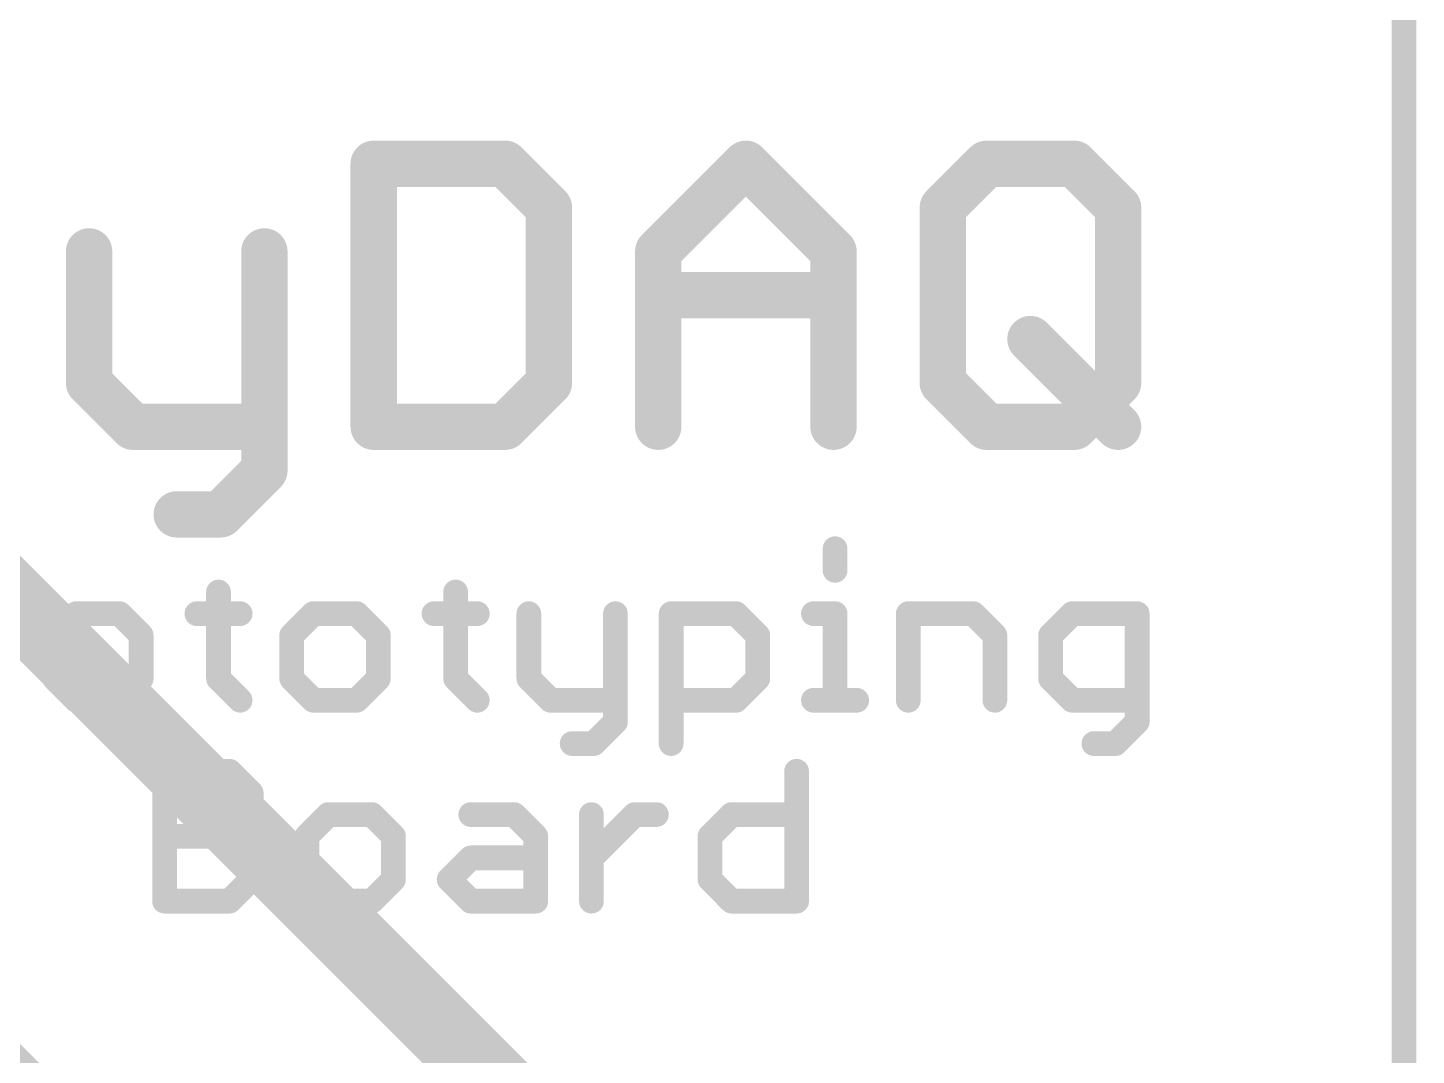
# Model space of a CAD drawing. Extents: x -27 to 84, y -12 to 86.
# Drawn here: x 12.19 to 23.6, y 69.57 to 78.02 of the extents above; entities that cross this region are included whole.
import ezdxf

# ---------------------------------------------------------------- set-up
doc = ezdxf.new("R2010")
doc.units = 0
doc.layers.add('16', color=132, linetype='CONTINUOUS')
doc.layers.add('21', color=41, linetype='CONTINUOUS')

msp = doc.modelspace()

# ---------------------------------------------------------------- linework, layer by layer
at = {"layer": '16', "const_width": 0.6096}
for points in [[(5.9944, 79.3763), (18.0607, 67.31)], [(16.5875, 64.77), (5.7912, 75.5663)]]:
    msp.add_lwpolyline(points, dxfattribs=at)
at = {"layer": '21'}
for points, const_width in [([(23.495, 84.963), (23.495, 1.397)], 0.2032), ([(15.0281, 76.9003), (15.0281, 74.7395)], 0.381), ([(16.1085, 76.9003), (15.0281, 76.9003)], 0.381), ([(16.4687, 76.5402), (16.1085, 76.9003)], 0.381), ([(17.3669, 76.1801), (18.0872, 76.9003)], 0.381), ([(18.0872, 76.9003), (18.8075, 76.1801)], 0.381), ([(19.7057, 76.5402), (20.0658, 76.9003)], 0.381), ([(20.0658, 76.9003), (20.7861, 76.9003)], 0.381), ([(20.7861, 76.9003), (21.1463, 76.5402)], 0.381), ([(16.4687, 75.0996), (16.4687, 76.5402)], 0.381), ([(19.7057, 75.0996), (19.7057, 76.5402)], 0.381), ([(21.1463, 76.5402), (21.1463, 75.0996)], 0.381), ([(12.6893, 76.1801), (12.6893, 75.0996)], 0.381), ([(14.1299, 76.1801), (14.1299, 74.3794)], 0.381), ([(17.3669, 74.7395), (17.3669, 76.1801)], 0.381), ([(18.8075, 76.1801), (18.8075, 74.7395)], 0.381), ([(17.3669, 75.8199), (18.8075, 75.8199)], 0.381), ([(20.426, 75.4598), (21.1463, 74.7395)], 0.381), ([(12.6893, 75.0996), (13.0494, 74.7395)], 0.381), ([(16.1085, 74.7395), (16.4687, 75.0996)], 0.381), ([(20.0658, 74.7395), (19.7057, 75.0996)], 0.381), ([(21.1463, 75.0996), (20.7861, 74.7395)], 0.381), ([(13.0494, 74.7395), (14.1299, 74.7395)], 0.381), ([(15.0281, 74.7395), (16.1085, 74.7395)], 0.381), ([(20.7861, 74.7395), (20.0658, 74.7395)], 0.381), ([(14.1299, 74.3794), (13.7697, 74.0192)], 0.381), ([(13.7697, 74.0192), (13.4096, 74.0192)], 0.381), ([(18.8202, 73.7373), (18.8202, 73.5593)], 0.2032), ([(13.7528, 73.3814), (13.7528, 72.6696)], 0.2032), ([(15.7018, 73.3814), (15.7018, 72.6696)], 0.2032), ([(12.5834, 73.2034), (12.4055, 73.0255)], 0.2032), ([(12.9394, 73.2034), (12.5834, 73.2034)], 0.2032), ([(13.1173, 73.0255), (12.9394, 73.2034)], 0.2032), ([(13.5749, 73.2034), (13.9308, 73.2034)], 0.2032), ([(14.5324, 73.2034), (14.3545, 73.0255)], 0.2032), ([(14.8883, 73.2034), (14.5324, 73.2034)], 0.2032), ([(15.0663, 73.0255), (14.8883, 73.2034)], 0.2032), ([(15.5239, 73.2034), (15.8798, 73.2034)], 0.2032), ([(16.3035, 73.2034), (16.3035, 72.6696)], 0.2032), ([(17.0153, 73.2034), (17.0153, 72.3137)], 0.2032), ([(17.4729, 72.1357), (17.4729, 73.2034)], 0.2032), ([(17.4729, 73.2034), (18.0067, 73.2034)], 0.2032), ([(18.0067, 73.2034), (18.1847, 73.0255)], 0.2032), ([(18.6423, 73.2034), (18.8202, 73.2034)], 0.2032), ([(18.8202, 73.2034), (18.8202, 72.4916)], 0.2032), ([(19.4219, 72.4916), (19.4219, 73.2034)], 0.2032), ([(19.4219, 73.2034), (19.9557, 73.2034)], 0.2032), ([(19.9557, 73.2034), (20.1337, 73.0255)], 0.2032), ([(20.7692, 73.2034), (20.5913, 73.0255)], 0.2032), ([(21.3031, 73.2034), (20.7692, 73.2034)], 0.2032), ([(21.3031, 72.3137), (21.3031, 73.2034)], 0.2032), ([(12.4055, 73.0255), (12.4055, 72.6696)], 0.2032), ([(13.1173, 72.6696), (13.1173, 73.0255)], 0.2032), ([(14.3545, 73.0255), (14.3545, 72.6696)], 0.2032), ([(15.0663, 72.6696), (15.0663, 73.0255)], 0.2032), ([(18.1847, 73.0255), (18.1847, 72.6696)], 0.2032), ([(20.1337, 73.0255), (20.1337, 72.4916)], 0.2032), ([(20.5913, 73.0255), (20.5913, 72.6696)], 0.2032), ([(12.4055, 72.6696), (12.5834, 72.4916)], 0.2032), ([(12.9394, 72.4916), (13.1173, 72.6696)], 0.2032), ([(13.7528, 72.6696), (13.9308, 72.4916)], 0.2032), ([(14.3545, 72.6696), (14.5324, 72.4916)], 0.2032), ([(14.8883, 72.4916), (15.0663, 72.6696)], 0.2032), ([(15.7018, 72.6696), (15.8798, 72.4916)], 0.2032), ([(16.3035, 72.6696), (16.4814, 72.4916)], 0.2032), ([(18.1847, 72.6696), (18.0067, 72.4916)], 0.2032), ([(20.5913, 72.6696), (20.7692, 72.4916)], 0.2032), ([(12.5834, 72.4916), (12.9394, 72.4916)], 0.2032), ([(14.5324, 72.4916), (14.8883, 72.4916)], 0.2032), ([(16.4814, 72.4916), (17.0153, 72.4916)], 0.2032), ([(18.0067, 72.4916), (17.4729, 72.4916)], 0.2032), ([(18.6423, 72.4916), (18.9982, 72.4916)], 0.2032), ([(20.7692, 72.4916), (21.3031, 72.4916)], 0.2032), ([(17.0153, 72.3137), (16.8373, 72.1357)], 0.2032), ([(21.1251, 72.1357), (21.3031, 72.3137)], 0.2032), ([(16.8373, 72.1357), (16.6594, 72.1357)], 0.2032), ([(20.9472, 72.1357), (21.1251, 72.1357)], 0.2032), ([(13.3096, 70.8406), (13.3096, 71.9083)], 0.2032), ([(13.3096, 71.9083), (13.8435, 71.9083)], 0.2032), ([(13.8435, 71.9083), (14.0214, 71.7304)], 0.2032), ([(18.5041, 71.9083), (18.5041, 70.8406)], 0.2032), ([(14.0214, 71.7304), (14.0214, 71.5524)], 0.2032), ([(14.0214, 71.5524), (13.8435, 71.3745)], 0.2032), ([(14.6569, 71.5524), (14.479, 71.3745)], 0.2032), ([(15.0129, 71.5524), (14.6569, 71.5524)], 0.2032), ([(15.1908, 71.3745), (15.0129, 71.5524)], 0.2032), ([(15.8263, 71.5524), (16.1822, 71.5524)], 0.2032), ([(16.1822, 71.5524), (16.3602, 71.3745)], 0.2032), ([(16.8178, 70.8406), (16.8178, 71.5524)], 0.2032), ([(16.8178, 71.1965), (17.1737, 71.5524)], 0.2032), ([(17.1737, 71.5524), (17.3516, 71.5524)], 0.2032), ([(17.7923, 71.3745), (17.9702, 71.5524)], 0.2032), ([(17.9702, 71.5524), (18.5041, 71.5524)], 0.2032), ([(13.3096, 71.3745), (13.8435, 71.3745)], 0.2032), ([(13.8435, 71.3745), (14.0214, 71.1965)], 0.2032), ([(14.479, 71.3745), (14.479, 71.0186)], 0.2032), ([(15.1908, 71.0186), (15.1908, 71.3745)], 0.2032), ([(16.3602, 71.3745), (16.3602, 70.8406)], 0.2032), ([(17.7923, 71.0186), (17.7923, 71.3745)], 0.2032), ([(14.0214, 71.1965), (14.0214, 71.0186)], 0.2032), ([(15.6484, 71.0186), (15.8263, 71.1965)], 0.2032), ([(15.8263, 71.1965), (16.3602, 71.1965)], 0.2032), ([(14.0214, 71.0186), (13.8435, 70.8406)], 0.2032), ([(14.479, 71.0186), (14.6569, 70.8406)], 0.2032), ([(15.0129, 70.8406), (15.1908, 71.0186)], 0.2032), ([(15.8263, 70.8406), (15.6484, 71.0186)], 0.2032), ([(17.9702, 70.8406), (17.7923, 71.0186)], 0.2032), ([(13.8435, 70.8406), (13.3096, 70.8406)], 0.2032), ([(14.6569, 70.8406), (15.0129, 70.8406)], 0.2032), ([(16.3602, 70.8406), (15.8263, 70.8406)], 0.2032), ([(18.5041, 70.8406), (17.9702, 70.8406)], 0.2032)]:
    msp.add_lwpolyline(points, dxfattribs=dict(at, const_width=const_width))
for points, const_width in [([(15.1233, 76.9003, 1), (14.9328, 76.9003)], 0.1905), ([(15.0281, 76.9956, 1), (15.0281, 76.8051)], 0.1905), ([(16.1759, 76.9677, 1), (16.0412, 76.833)], 0.1905), ([(16.1085, 76.8051, 1), (16.1085, 76.9956)], 0.1905), ([(18.1545, 76.9677, 1), (18.0198, 76.833)], 0.1905), ([(18.1545, 76.833, 1), (18.0198, 76.9677)], 0.1905), ([(20.0658, 76.9956, 1), (20.0658, 76.8051)], 0.1905), ([(20.1332, 76.833, 1), (19.9985, 76.9677)], 0.1905), ([(20.8535, 76.9677, 1), (20.7188, 76.833)], 0.1905), ([(20.7861, 76.8051, 1), (20.7861, 76.9956)], 0.1905), ([(16.5639, 76.5402, 1), (16.3734, 76.5402)], 0.1905), ([(16.4013, 76.4729, 1), (16.536, 76.6076)], 0.1905), ([(19.8009, 76.5402, 1), (19.6104, 76.5402)], 0.1905), ([(19.6383, 76.6076, 1), (19.773, 76.4729)], 0.1905), ([(21.2415, 76.5402, 1), (21.051, 76.5402)], 0.1905), ([(21.0789, 76.4729, 1), (21.2136, 76.6076)], 0.1905), ([(12.7845, 76.1801, 1), (12.594, 76.1801)], 0.1905), ([(14.2251, 76.1801, 1), (14.0346, 76.1801)], 0.1905), ([(17.4621, 76.1801, 1), (17.2716, 76.1801)], 0.1905), ([(17.2995, 76.2474, 1), (17.4342, 76.1127)], 0.1905), ([(18.9027, 76.1801, 1), (18.7122, 76.1801)], 0.1905), ([(18.7401, 76.1127, 1), (18.8748, 76.2474)], 0.1905), ([(17.3669, 75.9152, 1), (17.3669, 75.7247)], 0.1905), ([(18.8075, 75.7247, 1), (18.8075, 75.9152)], 0.1905), ([(20.4933, 75.5271, 1), (20.3586, 75.3924)], 0.1905), ([(12.7566, 75.167, 1), (12.6219, 75.0323)], 0.1905), ([(16.536, 75.0323, 1), (16.4013, 75.167)], 0.1905), ([(19.773, 75.167, 1), (19.6383, 75.0323)], 0.1905), ([(21.2136, 75.0323, 1), (21.0789, 75.167)], 0.1905), ([(12.594, 75.0996, 1), (12.7845, 75.0996)], 0.1905), ([(16.3734, 75.0996, 1), (16.5639, 75.0996)], 0.1905), ([(19.6104, 75.0996, 1), (19.8009, 75.0996)], 0.1905), ([(21.051, 75.0996, 1), (21.2415, 75.0996)], 0.1905), ([(13.0494, 74.8347, 1), (13.0494, 74.6443)], 0.1905), ([(12.9821, 74.6721, 1), (13.1168, 74.8069)], 0.1905), ([(14.1299, 74.6443, 1), (14.1299, 74.8347)], 0.1905), ([(15.0281, 74.8347, 1), (15.0281, 74.6443)], 0.1905), ([(16.0412, 74.8069, 1), (16.1759, 74.6721)], 0.1905), ([(16.1085, 74.6443, 1), (16.1085, 74.8347)], 0.1905), ([(20.0658, 74.8347, 1), (20.0658, 74.6443)], 0.1905), ([(19.9985, 74.6721, 1), (20.1332, 74.8069)], 0.1905), ([(20.7188, 74.8069, 1), (20.8535, 74.6721)], 0.1905), ([(20.7861, 74.6443, 1), (20.7861, 74.8347)], 0.1905), ([(21.0789, 74.6721, 1), (21.2136, 74.8069)], 0.1905), ([(14.9328, 74.7395, 1), (15.1233, 74.7395)], 0.1905), ([(17.2716, 74.7395, 1), (17.4621, 74.7395)], 0.1905), ([(18.7122, 74.7395, 1), (18.9027, 74.7395)], 0.1905), ([(14.1972, 74.312, 1), (14.0625, 74.4467)], 0.1905), ([(14.0346, 74.3794, 1), (14.2251, 74.3794)], 0.1905), ([(13.4096, 74.1145, 1), (13.4096, 73.924)], 0.1905), ([(13.7024, 74.0866, 1), (13.8371, 73.9519)], 0.1905), ([(13.7697, 73.924, 1), (13.7697, 74.1145)], 0.1905), ([(18.871, 73.7373, 1), (18.7694, 73.7373)], 0.1016), ([(18.7694, 73.5593, 1), (18.871, 73.5593)], 0.1016), ([(13.8036, 73.3814, 1), (13.702, 73.3814)], 0.1016), ([(15.7526, 73.3814, 1), (15.651, 73.3814)], 0.1016), ([(12.5834, 73.2542, 1), (12.5834, 73.1526)], 0.1016), ([(12.6194, 73.1675, 1), (12.5475, 73.2393)], 0.1016), ([(12.9753, 73.2393, 1), (12.9034, 73.1675)], 0.1016), ([(12.9394, 73.1526, 1), (12.9394, 73.2542)], 0.1016), ([(13.5749, 73.2542, 1), (13.5749, 73.1526)], 0.1016), ([(13.9308, 73.1526, 1), (13.9308, 73.2542)], 0.1016), ([(14.5324, 73.2542, 1), (14.5324, 73.1526)], 0.1016), ([(14.5684, 73.1675, 1), (14.4965, 73.2393)], 0.1016), ([(14.9243, 73.2393, 1), (14.8524, 73.1675)], 0.1016), ([(14.8883, 73.1526, 1), (14.8883, 73.2542)], 0.1016), ([(15.5239, 73.2542, 1), (15.5239, 73.1526)], 0.1016), ([(15.8798, 73.1526, 1), (15.8798, 73.2542)], 0.1016), ([(16.3543, 73.2034, 1), (16.2527, 73.2034)], 0.1016), ([(17.0661, 73.2034, 1), (16.9645, 73.2034)], 0.1016), ([(17.5237, 73.2034, 1), (17.4221, 73.2034)], 0.1016), ([(17.4729, 73.2542, 1), (17.4729, 73.1526)], 0.1016), ([(18.0427, 73.2393, 1), (17.9708, 73.1675)], 0.1016), ([(18.0067, 73.1526, 1), (18.0067, 73.2542)], 0.1016), ([(18.6423, 73.2542, 1), (18.6423, 73.1526)], 0.1016), ([(18.871, 73.2034, 1), (18.7694, 73.2034)], 0.1016), ([(18.8202, 73.1526, 1), (18.8202, 73.2542)], 0.1016), ([(19.4727, 73.2034, 1), (19.3711, 73.2034)], 0.1016), ([(19.4219, 73.2542, 1), (19.4219, 73.1526)], 0.1016), ([(19.9916, 73.2393, 1), (19.9198, 73.1675)], 0.1016), ([(19.9557, 73.1526, 1), (19.9557, 73.2542)], 0.1016), ([(20.7692, 73.2542, 1), (20.7692, 73.1526)], 0.1016), ([(20.8051, 73.1675, 1), (20.7333, 73.2393)], 0.1016), ([(21.3539, 73.2034, 1), (21.2523, 73.2034)], 0.1016), ([(21.3031, 73.1526, 1), (21.3031, 73.2542)], 0.1016), ([(12.4563, 73.0255, 1), (12.3547, 73.0255)], 0.1016), ([(12.3696, 73.0614, 1), (12.4414, 72.9895)], 0.1016), ([(13.1681, 73.0255, 1), (13.0665, 73.0255)], 0.1016), ([(13.0814, 72.9895, 1), (13.1532, 73.0614)], 0.1016), ([(14.4053, 73.0255, 1), (14.3037, 73.0255)], 0.1016), ([(14.3186, 73.0614, 1), (14.3904, 72.9895)], 0.1016), ([(15.1171, 73.0255, 1), (15.0155, 73.0255)], 0.1016), ([(15.0304, 72.9895, 1), (15.1022, 73.0614)], 0.1016), ([(18.2355, 73.0255, 1), (18.1339, 73.0255)], 0.1016), ([(18.1488, 72.9895, 1), (18.2206, 73.0614)], 0.1016), ([(20.1845, 73.0255, 1), (20.0829, 73.0255)], 0.1016), ([(20.0978, 72.9895, 1), (20.1696, 73.0614)], 0.1016), ([(20.5553, 73.0614, 1), (20.6272, 72.9895)], 0.1016), ([(20.6421, 73.0255, 1), (20.5405, 73.0255)], 0.1016), ([(12.4414, 72.7055, 1), (12.3696, 72.6336)], 0.1016), ([(12.3547, 72.6696, 1), (12.4563, 72.6696)], 0.1016), ([(13.0665, 72.6696, 1), (13.1681, 72.6696)], 0.1016), ([(13.1532, 72.6336, 1), (13.0814, 72.7055)], 0.1016), ([(13.7888, 72.7055, 1), (13.7169, 72.6336)], 0.1016), ([(13.702, 72.6696, 1), (13.8036, 72.6696)], 0.1016), ([(14.3904, 72.7055, 1), (14.3186, 72.6336)], 0.1016), ([(14.3037, 72.6696, 1), (14.4053, 72.6696)], 0.1016), ([(15.0155, 72.6696, 1), (15.1171, 72.6696)], 0.1016), ([(15.1022, 72.6336, 1), (15.0304, 72.7055)], 0.1016), ([(15.7378, 72.7055, 1), (15.6659, 72.6336)], 0.1016), ([(15.651, 72.6696, 1), (15.7526, 72.6696)], 0.1016), ([(16.3394, 72.7055, 1), (16.2676, 72.6336)], 0.1016), ([(16.2527, 72.6696, 1), (16.3543, 72.6696)], 0.1016), ([(18.1339, 72.6696, 1), (18.2355, 72.6696)], 0.1016), ([(18.2206, 72.6336, 1), (18.1488, 72.7055)], 0.1016), ([(20.6272, 72.7055, 1), (20.5553, 72.6336)], 0.1016), ([(20.5405, 72.6696, 1), (20.6421, 72.6696)], 0.1016), ([(12.5834, 72.5424, 1), (12.5834, 72.4408)], 0.1016), ([(12.5475, 72.4557, 1), (12.6194, 72.5275)], 0.1016), ([(12.9034, 72.5275, 1), (12.9753, 72.4557)], 0.1016), ([(12.9394, 72.4408, 1), (12.9394, 72.5424)], 0.1016), ([(13.8949, 72.4557, 1), (13.9667, 72.5275)], 0.1016), ([(14.5324, 72.5424, 1), (14.5324, 72.4408)], 0.1016), ([(14.4965, 72.4557, 1), (14.5684, 72.5275)], 0.1016), ([(14.8524, 72.5275, 1), (14.9243, 72.4557)], 0.1016), ([(14.8883, 72.4408, 1), (14.8883, 72.5424)], 0.1016), ([(15.8439, 72.4557, 1), (15.9157, 72.5275)], 0.1016), ([(16.4814, 72.5424, 1), (16.4814, 72.4408)], 0.1016), ([(16.4455, 72.4557, 1), (16.5174, 72.5275)], 0.1016), ([(17.0153, 72.4408, 1), (17.0153, 72.5424)], 0.1016), ([(17.4729, 72.5424, 1), (17.4729, 72.4408)], 0.1016), ([(17.9708, 72.5275, 1), (18.0427, 72.4557)], 0.1016), ([(18.0067, 72.4408, 1), (18.0067, 72.5424)], 0.1016), ([(18.6423, 72.5424, 1), (18.6423, 72.4408)], 0.1016), ([(18.9982, 72.4408, 1), (18.9982, 72.5424)], 0.1016), ([(20.7692, 72.5424, 1), (20.7692, 72.4408)], 0.1016), ([(20.7333, 72.4557, 1), (20.8051, 72.5275)], 0.1016), ([(21.3031, 72.4408, 1), (21.3031, 72.5424)], 0.1016), ([(18.7694, 72.4916, 1), (18.871, 72.4916)], 0.1016), ([(19.3711, 72.4916, 1), (19.4727, 72.4916)], 0.1016), ([(20.0829, 72.4916, 1), (20.1845, 72.4916)], 0.1016), ([(16.9645, 72.3137, 1), (17.0661, 72.3137)], 0.1016), ([(17.0512, 72.2777, 1), (16.9794, 72.3496)], 0.1016), ([(21.2523, 72.3137, 1), (21.3539, 72.3137)], 0.1016), ([(21.339, 72.2777, 1), (21.2672, 72.3496)], 0.1016), ([(16.6594, 72.1865, 1), (16.6594, 72.0849)], 0.1016), ([(16.8373, 72.0849, 1), (16.8373, 72.1865)], 0.1016), ([(20.9472, 72.1865, 1), (20.9472, 72.0849)], 0.1016), ([(21.1251, 72.0849, 1), (21.1251, 72.1865)], 0.1016), ([(16.8014, 72.1716, 1), (16.8733, 72.0998)], 0.1016), ([(17.4221, 72.1357, 1), (17.5237, 72.1357)], 0.1016), ([(21.0892, 72.1716, 1), (21.161, 72.0998)], 0.1016), ([(13.3604, 71.9083, 1), (13.2588, 71.9083)], 0.1016), ([(13.3096, 71.9591, 1), (13.3096, 71.8575)], 0.1016), ([(13.8794, 71.9442, 1), (13.8075, 71.8724)], 0.1016), ([(13.8435, 71.8575, 1), (13.8435, 71.9591)], 0.1016), ([(18.5549, 71.9083, 1), (18.4533, 71.9083)], 0.1016), ([(14.0722, 71.7304, 1), (13.9706, 71.7304)], 0.1016), ([(13.9855, 71.6944, 1), (14.0573, 71.7663)], 0.1016), ([(13.9706, 71.5524, 1), (14.0722, 71.5524)], 0.1016), ([(14.0573, 71.5165, 1), (13.9855, 71.5883)], 0.1016), ([(14.6569, 71.6032, 1), (14.6569, 71.5016)], 0.1016), ([(14.6929, 71.5165, 1), (14.621, 71.5883)], 0.1016), ([(15.0488, 71.5883, 1), (14.9769, 71.5165)], 0.1016), ([(15.0129, 71.5016, 1), (15.0129, 71.6032)], 0.1016), ([(15.8263, 71.6032, 1), (15.8263, 71.5016)], 0.1016), ([(16.2182, 71.5883, 1), (16.1463, 71.5165)], 0.1016), ([(16.1822, 71.5016, 1), (16.1822, 71.6032)], 0.1016), ([(16.8686, 71.5524, 1), (16.767, 71.5524)], 0.1016), ([(17.1737, 71.6032, 1), (17.1737, 71.5016)], 0.1016), ([(17.2096, 71.5165, 1), (17.1378, 71.5883)], 0.1016), ([(17.3516, 71.5016, 1), (17.3516, 71.6032)], 0.1016), ([(17.9702, 71.6032, 1), (17.9702, 71.5016)], 0.1016), ([(18.0062, 71.5165, 1), (17.9343, 71.5883)], 0.1016), ([(18.5041, 71.5016, 1), (18.5041, 71.6032)], 0.1016), ([(13.3096, 71.4253, 1), (13.3096, 71.3237)], 0.1016), ([(13.8794, 71.4104, 1), (13.8075, 71.3385)], 0.1016), ([(13.8075, 71.4104, 1), (13.8794, 71.3385)], 0.1016), ([(13.8435, 71.3237, 1), (13.8435, 71.4253)], 0.1016), ([(14.5298, 71.3745, 1), (14.4282, 71.3745)], 0.1016), ([(14.4431, 71.4104, 1), (14.5149, 71.3385)], 0.1016), ([(15.2416, 71.3745, 1), (15.14, 71.3745)], 0.1016), ([(15.1549, 71.3385, 1), (15.2267, 71.4104)], 0.1016), ([(16.411, 71.3745, 1), (16.3094, 71.3745)], 0.1016), ([(16.3243, 71.3385, 1), (16.3961, 71.4104)], 0.1016), ([(17.8431, 71.3745, 1), (17.7415, 71.3745)], 0.1016), ([(17.7564, 71.4104, 1), (17.8282, 71.3385)], 0.1016), ([(14.0722, 71.1965, 1), (13.9706, 71.1965)], 0.1016), ([(13.9855, 71.1606, 1), (14.0573, 71.2324)], 0.1016), ([(15.8263, 71.2473, 1), (15.8263, 71.1457)], 0.1016), ([(15.8623, 71.1606, 1), (15.7904, 71.2324)], 0.1016), ([(16.3602, 71.1457, 1), (16.3602, 71.2473)], 0.1016), ([(16.7819, 71.2324, 1), (16.8537, 71.1606)], 0.1016), ([(14.0573, 70.9826, 1), (13.9855, 71.0545)], 0.1016), ([(14.5149, 71.0545, 1), (14.4431, 70.9826)], 0.1016), ([(15.2267, 70.9826, 1), (15.1549, 71.0545)], 0.1016), ([(15.6843, 71.0545, 1), (15.6125, 70.9826)], 0.1016), ([(15.6125, 71.0545, 1), (15.6843, 70.9826)], 0.1016), ([(17.8282, 71.0545, 1), (17.7564, 70.9826)], 0.1016), ([(13.9706, 71.0186, 1), (14.0722, 71.0186)], 0.1016), ([(14.4282, 71.0186, 1), (14.5298, 71.0186)], 0.1016), ([(15.14, 71.0186, 1), (15.2416, 71.0186)], 0.1016), ([(17.7415, 71.0186, 1), (17.8431, 71.0186)], 0.1016), ([(13.3096, 70.8914, 1), (13.3096, 70.7898)], 0.1016), ([(13.2588, 70.8406, 1), (13.3604, 70.8406)], 0.1016), ([(13.8075, 70.8765, 1), (13.8794, 70.8047)], 0.1016), ([(13.8435, 70.7898, 1), (13.8435, 70.8914)], 0.1016), ([(14.6569, 70.8914, 1), (14.6569, 70.7898)], 0.1016), ([(14.621, 70.8047, 1), (14.6929, 70.8765)], 0.1016), ([(14.9769, 70.8765, 1), (15.0488, 70.8047)], 0.1016), ([(15.0129, 70.7898, 1), (15.0129, 70.8914)], 0.1016), ([(15.8263, 70.8914, 1), (15.8263, 70.7898)], 0.1016), ([(15.7904, 70.8047, 1), (15.8623, 70.8765)], 0.1016), ([(16.3094, 70.8406, 1), (16.411, 70.8406)], 0.1016), ([(16.3602, 70.7898, 1), (16.3602, 70.8914)], 0.1016), ([(16.767, 70.8406, 1), (16.8686, 70.8406)], 0.1016), ([(17.9702, 70.8914, 1), (17.9702, 70.7898)], 0.1016), ([(17.9343, 70.8047, 1), (18.0062, 70.8765)], 0.1016), ([(18.4533, 70.8406, 1), (18.5549, 70.8406)], 0.1016), ([(18.5041, 70.7898, 1), (18.5041, 70.8914)], 0.1016)]:
    msp.add_lwpolyline(points, format="xyb", dxfattribs=dict(at, const_width=const_width))

doc.saveas('drawing.dxf')
